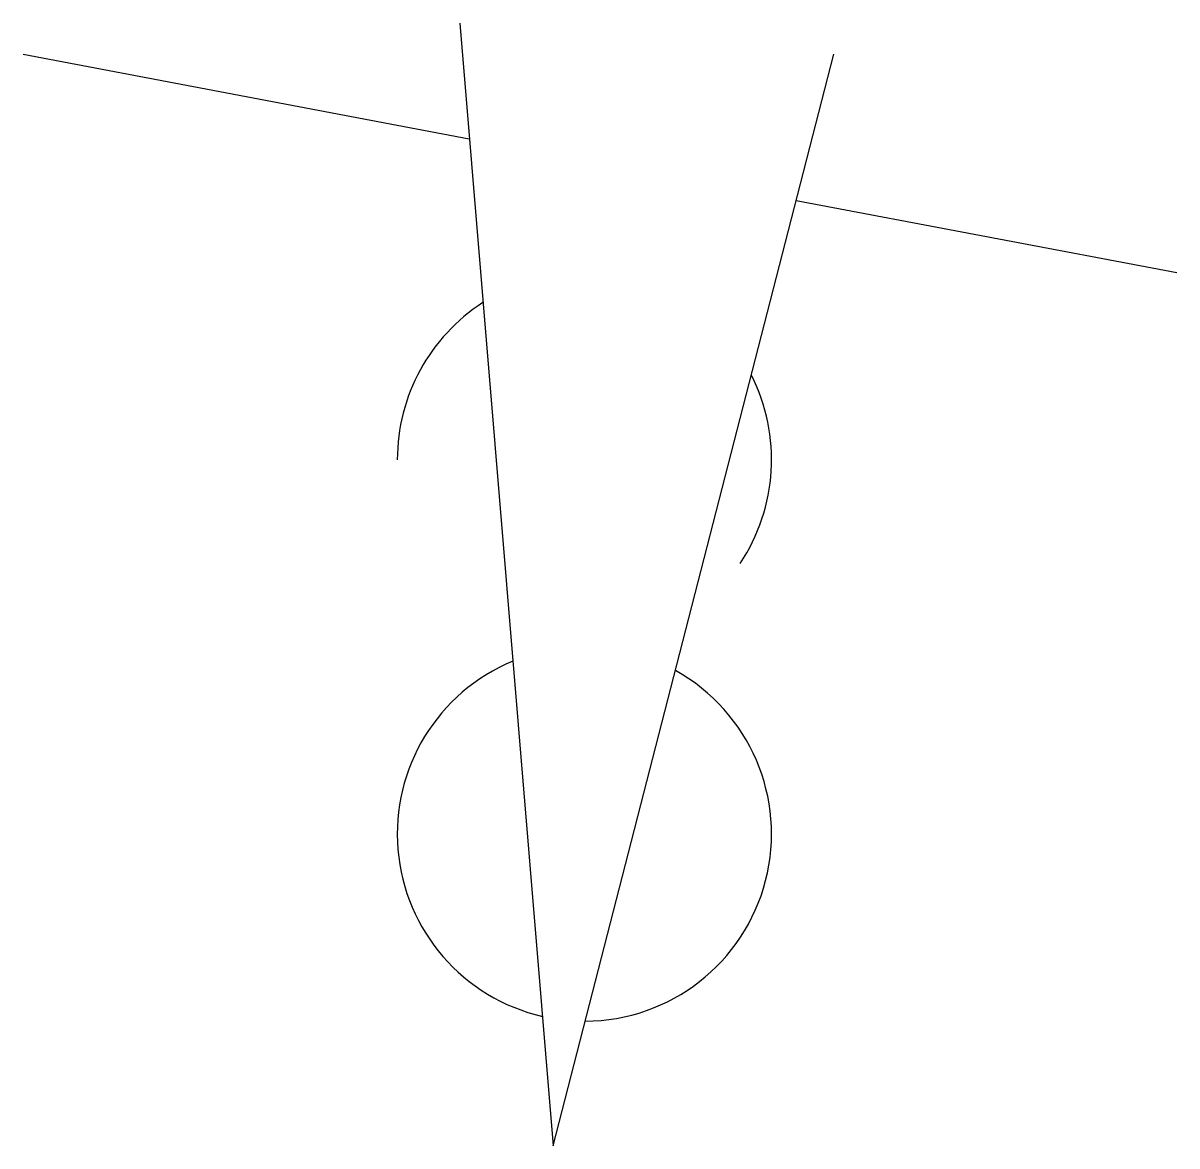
# Model space of a CAD drawing. Header units: millimetres. Extents: x 3 to 40, y -5 to 31.
import ezdxf

# ---------------------------------------------------------------- set-up
doc = ezdxf.new("R2010")
doc.units = ezdxf.units.MM
doc.layers.get('0').update_dxf_attribs({"lineweight": 25, "true_color": 0xffffff})

msp = doc.modelspace()

# ---------------------------------------------------------------- linework, layer by layer
for p, q in [((17, 31), (20, -5)), ((3, 30), (17.309, 27.293)), ((20, -5), (29, 30)), ((27.794, 25.309), (40, 23))]:
    msp.add_line(p, q)
for centre, start, end in [((21, 17), 122.8363, 180), ((21, 17), 326.3099, 26.8383), ((21, 5), 112.4917, 257.0356), ((21, 5), 270.273, 60.8854)]:
    msp.add_arc(centre, 6, start, end)

doc.saveas('drawing.dxf')
